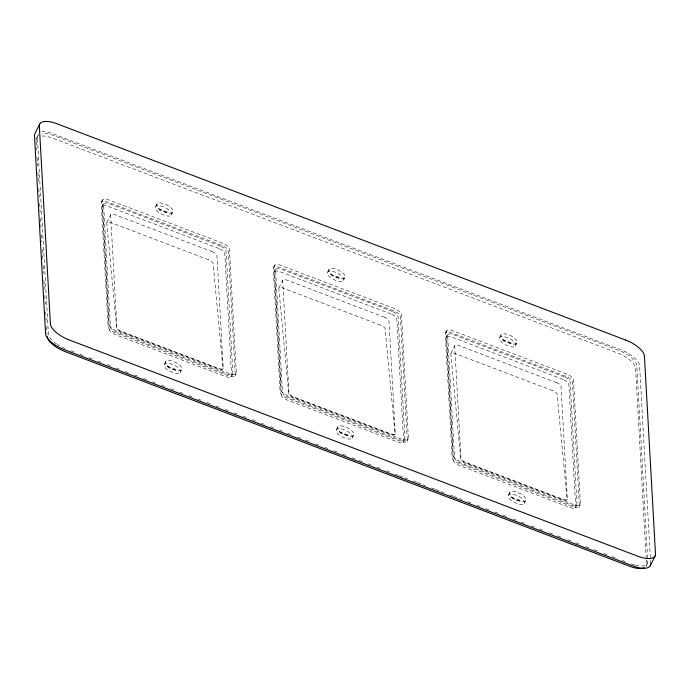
<?xml version="1.0" encoding="UTF-8"?>
<svg xmlns="http://www.w3.org/2000/svg" width="690" height="690" viewBox="0 0 690 690"><rect width="100%" height="100%" fill="white"/><g stroke="black" fill="none" stroke-linecap="round" stroke-linejoin="round"><path stroke-width="0.52" stroke-dasharray="3.45 2.59" d="M36.596 138.302L37.855 135.758M101.352 202.041L102.405 199.919M102.482 206.31L103.742 203.774M106.855 222.534L110.754 214.676M155.621 206.672L157.001 203.878A8.306 3.441 26.4 0 1 164.177 203.817A12.256 5.072 26.4 0 1 167.101 205.059A8.306 3.441 26.4 0 1 172.621 209.82A12.256 5.072 26.4 0 1 172.966 211.39A8.306 3.441 26.4 0 1 165.583 212.347A12.256 5.072 26.4 0 1 162.659 211.106A8.306 3.441 26.4 0 1 156.828 205.249A12.256 5.072 26.4 0 1 157.001 203.878M171.37 215.082A12.256 5.072 26.4 0 0 171.551 213.702A8.306 3.441 26.4 0 0 163.746 206.974A12.256 5.072 26.4 0 0 160.839 206A8.306 3.441 26.4 0 0 155.414 207.569A12.256 5.072 26.4 0 0 155.759 209.139A8.306 3.441 26.4 0 0 163.245 214.78A12.256 5.072 26.4 0 0 166.161 215.754A8.306 3.441 26.4 0 0 171.37 215.082L172.759 212.287M164.427 364.199L165.807 361.405A8.306 3.441 26.4 0 1 172.983 361.353A12.256 5.072 26.4 0 1 175.907 362.586A8.306 3.441 26.4 0 1 181.427 367.347A12.256 5.072 26.4 0 1 181.772 368.917A8.306 3.441 26.4 0 1 174.389 369.875A12.256 5.072 26.4 0 1 171.474 368.632A8.306 3.441 26.4 0 1 165.635 362.785A12.256 5.072 26.4 0 1 165.807 361.405M180.185 372.609A12.256 5.072 26.4 0 0 180.357 371.237A8.306 3.441 26.4 0 0 172.552 364.501A12.256 5.072 26.4 0 0 169.645 363.527A8.306 3.441 26.4 0 0 164.22 365.096A12.256 5.072 26.4 0 0 164.565 366.675A8.306 3.441 26.4 0 0 172.06 372.307A12.256 5.072 26.4 0 0 174.967 373.281A8.306 3.441 26.4 0 0 180.185 372.609L181.565 369.814M222.896 368.943L223.112 368.503M273.395 267.47L274.447 265.348M274.525 271.748L275.784 269.204M231.469 376.697L232.728 374.153M235.118 375.886L236.17 373.773M278.898 287.963L282.797 280.106M327.655 272.102L329.044 269.307A8.306 3.441 26.4 0 1 336.22 269.247A12.256 5.072 26.4 0 1 339.144 270.489A8.306 3.441 26.4 0 1 344.664 275.25A12.256 5.072 26.4 0 1 345 276.819A8.306 3.441 26.4 0 1 337.626 277.777A12.256 5.072 26.4 0 1 334.702 276.535A8.306 3.441 26.4 0 1 328.871 270.687A12.256 5.072 26.4 0 1 329.044 269.307M343.413 280.511A12.256 5.072 26.4 0 0 343.594 279.139A8.306 3.441 26.4 0 0 335.78 272.403A12.256 5.072 26.4 0 0 332.873 271.429A8.306 3.441 26.4 0 0 327.457 272.998A12.256 5.072 26.4 0 0 327.793 274.568A8.306 3.441 26.4 0 0 335.288 280.209A12.256 5.072 26.4 0 0 338.195 281.184A8.306 3.441 26.4 0 0 343.413 280.511L344.802 277.716M336.461 429.637L337.85 426.843A8.306 3.441 26.4 0 1 345.026 426.782A12.256 5.072 26.4 0 1 347.95 428.024A8.306 3.441 26.4 0 1 353.47 432.777A12.256 5.072 26.4 0 1 353.815 434.355A8.306 3.441 26.4 0 1 346.432 435.304A12.256 5.072 26.4 0 1 343.508 434.07A8.306 3.441 26.4 0 1 337.677 428.214A12.256 5.072 26.4 0 1 337.85 426.843M352.219 438.047A12.256 5.072 26.4 0 0 352.4 436.666A8.306 3.441 26.4 0 0 344.586 429.939A12.256 5.072 26.4 0 0 341.679 428.956A8.306 3.441 26.4 0 0 336.263 430.526A12.256 5.072 26.4 0 0 336.599 432.104A8.306 3.441 26.4 0 0 344.094 437.736A12.256 5.072 26.4 0 0 347.001 438.719A8.306 3.441 26.4 0 0 352.219 438.047L353.608 435.252M394.939 434.372L395.154 433.932M445.438 332.899L446.482 330.786M446.559 337.177L447.819 334.633M403.512 442.126L404.771 439.59M407.16 441.324L408.204 439.202M450.941 353.392L454.831 345.543M499.698 337.531L501.087 334.745A8.306 3.441 26.4 0 1 508.263 334.685A12.256 5.072 26.4 0 1 511.178 335.918A8.306 3.441 26.4 0 1 516.707 340.679A12.256 5.072 26.4 0 1 517.043 342.257A8.306 3.441 26.4 0 1 509.668 343.206A12.256 5.072 26.4 0 1 506.745 341.973A8.306 3.441 26.4 0 1 500.906 336.116A12.256 5.072 26.4 0 1 501.087 334.745M515.456 345.94A12.256 5.072 26.4 0 0 515.628 344.569A8.306 3.441 26.4 0 0 507.823 337.841A12.256 5.072 26.4 0 0 504.916 336.858A8.306 3.441 26.4 0 0 499.5 338.428A12.256 5.072 26.4 0 0 499.836 340.006A8.306 3.441 26.4 0 0 507.331 345.638A12.256 5.072 26.4 0 0 510.238 346.622A8.306 3.441 26.4 0 0 515.456 345.94L516.845 343.154M508.504 495.066L509.893 492.272A8.306 3.441 26.4 0 1 517.069 492.212A12.256 5.072 26.4 0 1 519.993 493.454A8.306 3.441 26.4 0 1 525.513 498.214A12.256 5.072 26.4 0 1 525.849 499.784A8.306 3.441 26.4 0 1 518.475 500.742A12.256 5.072 26.4 0 1 515.551 499.5A8.306 3.441 26.4 0 1 509.712 493.643A12.256 5.072 26.4 0 1 509.893 492.272M524.262 503.476A12.256 5.072 26.4 0 0 524.443 502.096A8.306 3.441 26.4 0 0 516.629 495.368A12.256 5.072 26.4 0 0 513.722 494.394A8.306 3.441 26.4 0 0 508.306 495.963A12.256 5.072 26.4 0 0 508.642 497.533A8.306 3.441 26.4 0 0 516.137 503.174A12.256 5.072 26.4 0 0 519.044 504.149A8.306 3.441 26.4 0 0 524.262 503.476L525.651 500.681M566.973 499.81L567.197 499.362M575.555 507.555L576.814 505.02M579.195 506.753L580.247 504.64M647.315 563.721L646.056 566.257A18.69 7.737 26.4 0 0 646.513 564.239L646.271 559.961M70.967 350.787L73.985 351.935M80.031 354.237L83.05 355.385M89.096 357.687L92.124 358.835M98.17 361.137L101.189 362.285M107.235 364.579L110.262 365.735M116.3 368.029L119.327 369.185M125.373 371.479L128.392 372.626M134.438 374.929L137.465 376.076M143.511 378.379L146.53 379.526M152.576 381.829L155.595 382.976M161.641 385.279L164.668 386.426M170.715 388.72L173.733 389.876M179.78 392.17L182.807 393.326M188.844 395.62L191.872 396.767M197.918 399.07L200.937 400.217M206.983 402.52L210.01 403.667M216.056 405.97L219.075 407.117M225.121 409.42L228.14 410.567M234.186 412.862L237.213 414.017M243.26 416.312L246.278 417.467M252.324 419.762L255.343 420.909M261.389 423.212L264.417 424.359M270.463 426.662L273.481 427.809M279.528 430.112L282.555 431.259M287.592 433.173L291.62 434.709M297.666 437.012L300.685 438.159M305.722 440.073L309.758 441.609M315.804 443.903L318.823 445.059M324.869 447.353L327.888 448.5M333.934 450.803L336.962 451.95M343.008 454.253L346.026 455.4M352.072 457.703L355.1 458.85M359.128 460.385L364.165 462.3M368.193 463.835L371.22 464.982M377.266 467.277L380.285 468.432M386.331 470.727L389.35 471.882M395.396 474.177L398.423 475.324M399.432 475.712L407.488 478.774M413.534 481.077L416.553 482.224M417.562 482.612L425.627 485.674M431.673 487.977L434.691 489.124M435.701 489.503L443.765 492.574M449.802 494.868L452.83 496.024M453.839 496.403L461.895 499.474M467.941 501.768L470.968 502.915M477.014 505.218L480.033 506.365M486.079 508.668L489.098 509.815M495.144 512.118L498.171 513.265M503.208 515.18L507.236 516.715M513.282 519.009L516.31 520.165M521.347 522.08L525.375 523.615M531.421 525.909L534.44 527.057M539.476 528.98L543.513 530.507M549.559 532.809L552.578 533.957M557.615 535.871L561.643 537.407M567.689 539.709L570.716 540.857M575.753 542.771L579.781 544.307M585.827 546.601L588.846 547.757M593.892 549.671L597.92 551.207M603.966 553.501L606.984 554.648M612.021 556.571L618.067 558.866M622.104 560.401L625.123 561.548M650.67 563.747L639.604 365.873A19.725 8.168 26.4 0 0 621.06 349.89L52.026 133.463A19.725 8.168 26.4 0 0 40.253 131.212M646.211 558.891L635.559 368.288A18.69 7.737 26.4 0 0 617.99 353.142L52.742 138.172A18.69 7.737 26.4 0 0 40.805 136.103M36.199 141.39L36.682 149.954M37.096 157.449L37.579 166.014M37.941 172.44L38.416 181.004M38.838 188.499L39.313 197.064M39.675 203.49L40.149 212.054M40.512 218.48L41.046 228.123M41.409 234.548L41.831 242.043M42.245 249.538L42.789 259.173M43.142 265.598L43.565 273.093M43.988 280.589L44.462 289.153M44.824 295.579L45.299 304.143M45.721 311.639L46.196 320.203M46.558 326.629L46.98 334.124M635.576 565.239A18.69 7.737 26.4 0 0 647.772 561.703L636.818 365.752A18.69 7.737 26.4 0 0 619.249 350.606L54.001 135.628A18.69 7.737 26.4 0 0 42.064 133.567M634.714 565.015A18.69 7.737 26.4 0 1 631.169 563.851M65.033 348.519A18.69 7.737 26.4 0 1 57.322 344.465M56.546 343.939A18.69 7.737 26.4 0 1 48.36 333.727L37.398 137.776A18.69 7.737 26.4 0 1 39.451 134.326M36.139 140.312A18.69 7.737 26.4 0 1 38.192 136.862M158.674 208.958L159.459 210.105L168.144 213.132L167.567 212.072L158.743 208.898M167.48 366.485L168.265 367.632L176.959 370.659L176.174 369.512L167.48 366.485M330.717 274.387L331.502 275.534L340.187 278.562L339.411 277.414L330.717 274.387M339.523 431.923L340.308 433.07L348.993 436.097L348.217 434.95L339.523 431.923M502.76 339.825L503.536 340.972L512.23 344L511.445 342.852L502.76 339.825M511.566 497.352L512.342 498.499L521.036 501.527L520.251 500.379L511.566 497.352M222.585 243.19L108.684 199.867A7.271 3.01 26.4 0 0 102.224 200.704L109.149 324.619A7.271 3.01 26.4 0 0 115.989 330.501L229.891 373.825A7.271 3.01 26.4 0 0 236.342 372.988L229.416 249.081A7.271 3.01 26.4 0 0 222.585 243.19M394.628 308.62L280.727 265.305A7.271 3.01 26.4 0 0 274.266 266.133L281.192 390.048A7.271 3.01 26.4 0 0 288.023 395.939L401.925 439.254A7.271 3.01 26.4 0 0 408.385 438.417L401.459 314.511A7.271 3.01 26.4 0 0 394.628 308.62M566.663 374.049L452.761 330.734A7.271 3.01 26.4 0 0 446.309 331.571L453.235 455.478A7.271 3.01 26.4 0 0 460.066 461.368L573.968 504.692A7.271 3.01 26.4 0 0 580.428 503.855L573.502 379.94A7.271 3.01 26.4 0 0 566.663 374.049M221.533 245.304L107.631 201.989A7.271 3.01 26.4 0 0 101.18 202.817L108.106 326.732A7.271 3.01 26.4 0 0 114.937 332.623L228.839 375.938A7.271 3.01 26.4 0 0 235.299 375.11L228.364 251.195A7.271 3.01 26.4 0 0 221.533 245.304M393.576 310.741L279.674 267.418A7.271 3.01 26.4 0 0 273.214 268.255L280.14 392.162A7.271 3.01 26.4 0 0 286.98 398.052L400.881 441.376A7.271 3.01 26.4 0 0 407.333 440.539L400.407 316.624A7.271 3.01 26.4 0 0 393.576 310.741M565.619 376.171L451.717 332.847A7.271 3.01 26.4 0 0 445.257 333.684L452.183 457.599A7.271 3.01 26.4 0 0 459.014 463.482L572.916 506.805A7.271 3.01 26.4 0 0 579.376 505.968L572.45 382.062A7.271 3.01 26.4 0 0 565.619 376.171M220.179 245.968L109.124 203.731A6.227 2.579 26.4 0 0 103.586 204.447L110.434 326.913A6.227 2.579 26.4 0 0 116.291 331.959L227.346 374.196A6.227 2.579 26.4 0 0 232.884 373.48L226.035 251.013A6.227 2.579 26.4 0 0 220.179 245.968M392.222 311.397L281.166 269.16A6.227 2.579 26.4 0 0 275.629 269.876L282.477 392.343A6.227 2.579 26.4 0 0 288.334 397.397L399.389 439.634A6.227 2.579 26.4 0 0 404.927 438.918L398.078 316.443A6.227 2.579 26.4 0 0 392.222 311.397M564.256 376.826L453.201 334.59A6.227 2.579 26.4 0 0 447.672 335.305L454.52 457.781A6.227 2.579 26.4 0 0 460.377 462.826L571.432 505.063A6.227 2.579 26.4 0 0 576.961 504.347L570.113 381.88A6.227 2.579 26.4 0 0 564.256 376.826M218.92 248.504L107.864 206.267A6.227 2.579 26.4 0 0 102.327 206.983L109.175 329.458A6.227 2.579 26.4 0 0 115.032 334.503L226.087 376.74A6.227 2.579 26.4 0 0 231.624 376.024L224.776 253.558A6.227 2.579 26.4 0 0 218.92 248.504M390.963 313.941L279.907 271.696A6.227 2.579 26.4 0 0 274.37 272.412L281.218 394.887A6.227 2.579 26.4 0 0 287.075 399.933L398.13 442.169A6.227 2.579 26.4 0 0 403.659 441.453L396.819 318.987A6.227 2.579 26.4 0 0 390.963 313.941M562.997 379.371L451.941 337.134A6.227 2.579 26.4 0 0 446.413 337.85L453.261 460.316A6.227 2.579 26.4 0 0 459.117 465.362L570.173 507.607A6.227 2.579 26.4 0 0 575.702 506.891L568.853 384.416A6.227 2.579 26.4 0 0 562.997 379.371M212.555 251.824L114.79 214.642A4.675 1.932 26.4 0 0 110.642 215.177L116.921 327.569A4.675 1.932 26.4 0 0 121.311 331.347L219.084 368.538A4.675 1.932 26.4 0 0 223.232 367.994L216.945 255.611A4.675 1.932 26.4 0 0 212.555 251.824M384.597 317.262L286.833 280.08A4.675 1.932 26.4 0 0 282.676 280.614L288.963 392.998A4.675 1.932 26.4 0 0 293.353 396.785L391.118 433.967A4.675 1.932 26.4 0 0 395.267 433.432L388.988 321.048A4.675 1.932 26.4 0 0 384.597 317.262M556.632 382.691L458.867 345.509A4.675 1.932 26.4 0 0 454.719 346.044L461.006 458.427A4.675 1.932 26.4 0 0 465.396 462.214L563.161 499.396A4.675 1.932 26.4 0 0 567.309 498.861L561.03 386.478A4.675 1.932 26.4 0 0 556.632 382.691M208.604 259.785L110.84 222.603A4.675 1.777 25.9 0 0 106.76 222.999L116.679 328.043A4.675 1.777 25.9 0 0 121.147 331.692L218.911 368.874A4.675 1.777 25.9 0 0 222.991 368.477L213.072 263.433A4.675 1.777 25.9 0 0 208.604 259.785M380.647 325.214L282.883 288.032A4.675 1.777 25.9 0 0 278.803 288.429L288.722 393.473A4.675 1.777 25.9 0 0 293.19 397.121L390.954 434.303A4.675 1.777 25.9 0 0 395.034 433.906L385.106 328.863A4.675 1.777 25.9 0 0 380.647 325.214M552.69 390.652L454.926 353.47A4.675 1.777 25.9 0 0 450.846 353.866L460.765 458.91A4.675 1.777 25.9 0 0 465.224 462.55L562.997 499.733A4.675 1.777 25.9 0 0 567.077 499.344L557.149 394.292A4.675 1.777 25.9 0 0 552.69 390.652"/><path stroke-width="1.03" d="M39.813 123.864L34.983 133.601A19.725 8.168 26.4 0 0 34.5 135.732L45.566 333.606A19.725 8.168 26.4 0 0 64.11 349.589L633.144 566.007A19.725 8.168 26.4 0 0 650.67 563.747M650.187 565.869L655.017 556.131M47.101 336.272A18.69 7.737 26.4 0 0 64.662 351.408L629.91 566.386A18.69 7.737 26.4 0 0 644.46 567.698M625.89 340.153L56.856 123.726A19.725 8.168 26.4 0 0 39.33 125.994L50.396 323.869A19.725 8.168 26.4 0 0 68.94 339.851L637.974 556.269A19.725 8.168 26.4 0 0 655.5 554.01L644.434 356.135A19.725 8.168 26.4 0 0 625.89 340.153"/></g></svg>
